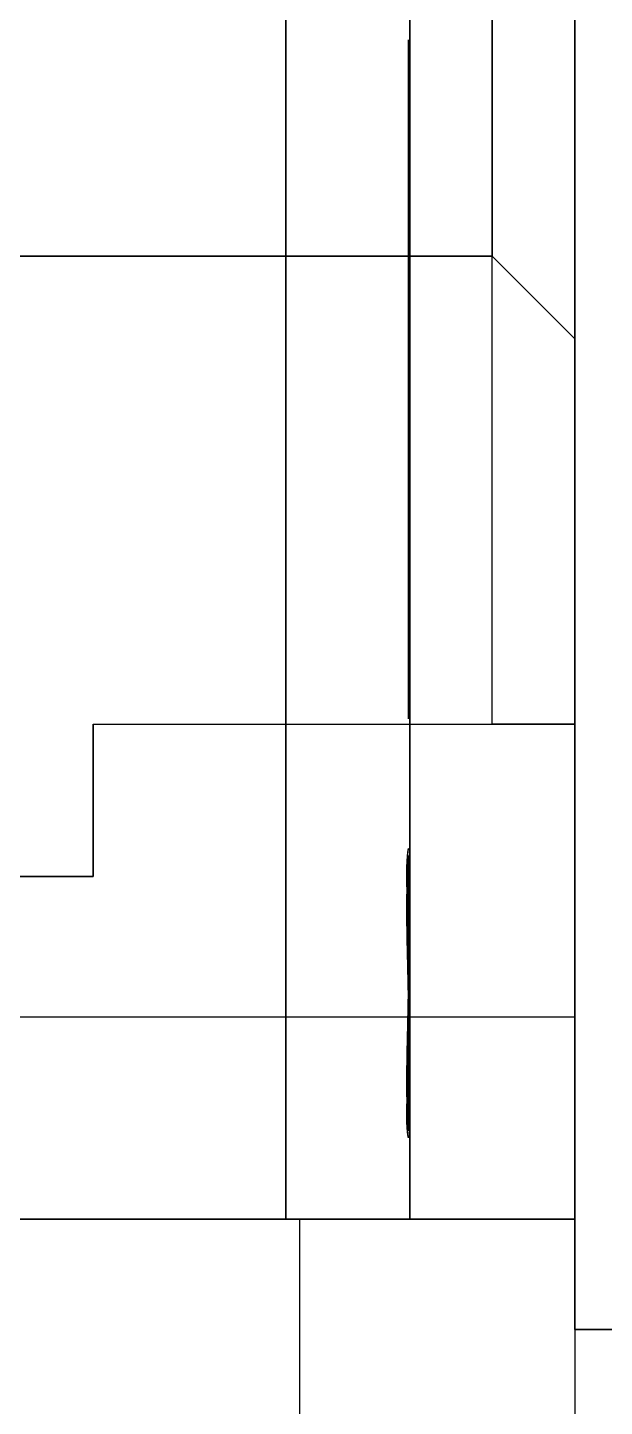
# Model space of a CAD drawing. Header units: millimetres. Extents: x -58 to 58, y -6 to 23.
# Drawn here: x 46.51 to 48.61, y 6.02 to 11.03 of the extents above; entities that cross this region are included whole.
import ezdxf

# ---------------------------------------------------------------- set-up
doc = ezdxf.new("R2010")
doc.units = ezdxf.units.MM
doc.header["$MEASUREMENT"] = 0
doc.layers.add('CL57_ASM', color=7, linetype='CONTINUOUS')

msp = doc.modelspace()

# ---------------------------------------------------------------- linework, layer by layer
at = {"layer": 'CL57_ASM'}
for p, q in [((48.5, 22, -65.7), (48.5, 2, -65.7)), ((48.5, 22, -1), (48.5, 0, -1)), ((48.5, 22, -1), (48.5, 0, -1)), ((48.5, 22, -65.7), (48.5, 2, -65.7)), ((48.5, 22, -65.7), (48.5, 2, -65.7)), ((48.5, 22, -1), (48.5, 0, -1)), ((48.5, 22, -1), (48.5, 0, -1)), ((48.5, 22, -65.7), (48.5, 2, -65.7)), ((48.5, 22, -65.7), (48.5, 2, -65.7)), ((48.5, 22, -1), (48.5, 0, -1)), ((48.5, 22, -1), (48.5, 0, -1)), ((48.5, 22, -65.7), (48.5, 2, -65.7)), ((48.5, 6.7, -44.9), (48.5, 18, -44.9)), ((48.5, 6.3, -58.4), (48.5, 18, -58.4)), ((48.5, 18, -37.7), (48.5, 6.3, -37.7)), ((48.5, 6.7, -57.9), (48.5, 18, -57.9)), ((48.5, 6.7, -44.9), (48.5, 18, -44.9)), ((48.5, 6.7, -57.9), (48.5, 18, -57.9)), ((48.5, 18, -37.7), (48.5, 6.3, -37.7)), ((48.5, 6.3, -58.4), (48.5, 18, -58.4)), ((48.5, 6.7, -44.9), (48.5, 18, -44.9)), ((48.5, 6.3, -58.4), (48.5, 18, -58.4)), ((48.5, 18, -37.7), (48.5, 6.3, -37.7)), ((48.5, 6.7, -57.9), (48.5, 18, -57.9)), ((48.5, 6.7, -44.9), (48.5, 18, -44.9)), ((48.5, 6.7, -57.9), (48.5, 18, -57.9)), ((48.5, 18, -37.7), (48.5, 6.3, -37.7)), ((48.5, 6.3, -58.4), (48.5, 18, -58.4)), ((48.5, 6.7, -44.9), (48.5, 18, -44.9)), ((48.5, 6.3, -58.4), (48.5, 18, -58.4)), ((48.5, 18, -37.7), (48.5, 6.3, -37.7)), ((48.5, 6.7, -57.9), (48.5, 18, -57.9)), ((48.5, 6.7, -44.9), (48.5, 18, -44.9)), ((48.5, 6.7, -57.9), (48.5, 18, -57.9)), ((48.5, 18, -37.7), (48.5, 6.3, -37.7)), ((48.5, 6.3, -58.4), (48.5, 18, -58.4)), ((48.5, 9.9, -46.225), (48.5, 17.5, -46.225)), ((48.5, 9.9, -46.225), (48.5, 17.5, -46.225)), ((48.5, 17.5, -56.575), (48.5, 9.9, -56.575)), ((48.5, 17.5, -56.575), (48.5, 9.9, -56.575)), ((48.5, 9.9, -46.225), (48.5, 17.5, -46.225)), ((48.5, 9.9, -46.225), (48.5, 17.5, -46.225)), ((48.5, 17.5, -56.575), (48.5, 9.9, -56.575)), ((48.5, 17.5, -56.575), (48.5, 9.9, -56.575)), ((48.5, 9.9, -46.225), (48.5, 17.5, -46.225)), ((48.5, 9.9, -46.225), (48.5, 17.5, -46.225)), ((48.5, 17.5, -56.575), (48.5, 9.9, -56.575)), ((48.5, 17.5, -56.575), (48.5, 9.9, -56.575)), ((48.2, 10.2, -46.525), (48.2, 17.2, -46.525)), ((48.2, 10.2, -46.525), (48.2, 17.2, -46.525)), ((48.2, 17.2, -56.275), (48.2, 10.2, -56.275)), ((48.2, 17.2, -56.275), (48.2, 10.2, -56.275)), ((48.2, 10.2, -46.525), (48.2, 17.2, -46.525)), ((48.2, 10.2, -46.525), (48.2, 17.2, -46.525)), ((48.2, 17.2, -56.275), (48.2, 10.2, -56.275)), ((48.2, 17.2, -56.275), (48.2, 10.2, -56.275)), ((48.2, 10.2, -46.525), (48.2, 17.2, -46.525)), ((48.2, 10.2, -46.525), (48.2, 17.2, -46.525)), ((48.2, 17.2, -56.275), (48.2, 10.2, -56.275)), ((48.2, 17.2, -56.275), (48.2, 10.2, -56.275)), ((47.45, 6.7, -2), (47.45, 16.9, -2)), ((47.45, 16.9, -11), (47.45, 6.7, -11)), ((47.45, 6.7, -2), (47.45, 16.9, -2)), ((47.45, 16.9, -11), (47.45, 6.7, -11)), ((47.45, 6.7, -2), (47.45, 16.9, -2)), ((47.45, 16.9, -11), (47.45, 6.7, -11)), ((47.45, 6.7, -2), (47.45, 16.9, -2)), ((47.45, 16.9, -11), (47.45, 6.7, -11)), ((47.45, 6.7, -2), (47.45, 16.9, -2)), ((47.45, 16.9, -11), (47.45, 6.7, -11)), ((47.45, 6.7, -2), (47.45, 16.9, -2)), ((47.45, 16.9, -11), (47.45, 6.7, -11)), ((47.9, 13.9, -44.4), (47.9, 6.7, -44.4)), ((47.9, 6.7, -37.7), (47.9, 13.9, -37.7)), ((47.9, 6.7, -37.7), (47.9, 13.9, -37.7)), ((47.9, 13.9, -44.4), (47.9, 6.7, -44.4)), ((47.9, 13.9, -44.4), (47.9, 6.7, -44.4)), ((47.9, 6.7, -37.7), (47.9, 13.9, -37.7)), ((47.9, 6.7, -37.7), (47.9, 13.9, -37.7)), ((47.9, 13.9, -44.4), (47.9, 6.7, -44.4)), ((47.9, 13.9, -44.4), (47.9, 6.7, -44.4)), ((47.9, 6.7, -37.7), (47.9, 13.9, -37.7)), ((47.9, 6.7, -37.7), (47.9, 13.9, -37.7)), ((47.9, 13.9, -44.4), (47.9, 6.7, -44.4)), ((47.895, 8.95907, -38.9994), (47.895, 10.9868, -38.9994)), ((47.895, 10.9868, -38.9994), (47.895, 10.9868, -39.2081)), ((47.895, 10.9868, -39.2081), (47.895, 8.95907, -39.2081)), ((47.895, 10.9868, -39.2081), (47.895, 8.95907, -39.2081)), ((47.895, 10.9868, -38.9994), (47.895, 10.9868, -39.2081)), ((47.895, 8.95907, -38.9994), (47.895, 10.9868, -38.9994)), ((47.895, 8.95907, -38.9994), (47.895, 10.9868, -38.9994)), ((47.895, 10.9868, -38.9994), (47.895, 10.9868, -39.2081)), ((47.895, 10.9868, -39.2081), (47.895, 8.95907, -39.2081)), ((47.895, 10.9868, -39.2081), (47.895, 8.95907, -39.2081)), ((47.895, 10.9868, -38.9994), (47.895, 10.9868, -39.2081)), ((47.895, 8.95907, -38.9994), (47.895, 10.9868, -38.9994)), ((47.895, 8.95907, -38.9994), (47.895, 10.9868, -38.9994)), ((47.895, 10.9868, -38.9994), (47.895, 10.9868, -39.2081)), ((47.895, 10.9868, -39.2081), (47.895, 8.95907, -39.2081)), ((47.895, 10.9868, -39.2081), (47.895, 8.95907, -39.2081)), ((47.895, 10.9868, -38.9994), (47.895, 10.9868, -39.2081)), ((47.895, 8.95907, -38.9994), (47.895, 10.9868, -38.9994)), ((40.3, 10.2, -54.8), (48.2, 10.2, -54.8)), ((48.2, 10.2, -56.275), (40.3, 10.2, -56.275)), ((40.3, 10.2, -54.8), (48.2, 10.2, -54.8)), ((48.2, 10.2, -46.525), (40.3, 10.2, -46.525)), ((48.2, 10.2, -56.275), (40.3, 10.2, -56.275)), ((40.3, 10.2, -48), (48.2, 10.2, -48)), ((48.2, 10.2, -46.525), (40.3, 10.2, -46.525)), ((40.3, 10.2, -48), (48.2, 10.2, -48)), ((40.3, 10.2, -54.8), (48.2, 10.2, -54.8)), ((48.2, 10.2, -56.275), (40.3, 10.2, -56.275)), ((40.3, 10.2, -54.8), (48.2, 10.2, -54.8)), ((48.2, 10.2, -46.525), (40.3, 10.2, -46.525)), ((48.2, 10.2, -56.275), (40.3, 10.2, -56.275)), ((40.3, 10.2, -48), (48.2, 10.2, -48)), ((48.2, 10.2, -46.525), (40.3, 10.2, -46.525)), ((40.3, 10.2, -48), (48.2, 10.2, -48)), ((40.3, 10.2, -54.8), (48.2, 10.2, -54.8)), ((48.2, 10.2, -56.275), (40.3, 10.2, -56.275)), ((40.3, 10.2, -54.8), (48.2, 10.2, -54.8)), ((48.2, 10.2, -46.525), (40.3, 10.2, -46.525)), ((48.2, 10.2, -56.275), (40.3, 10.2, -56.275)), ((40.3, 10.2, -48), (48.2, 10.2, -48)), ((48.2, 10.2, -46.525), (40.3, 10.2, -46.525)), ((40.3, 10.2, -48), (48.2, 10.2, -48)), ((48.2, 8.5, -54.8), (48.2, 10.2, -54.8)), ((48.2, 10.2, -54.8), (48.5, 9.9, -55.1)), ((48.2, 8.5, -54.8), (48.2, 10.2, -54.8)), ((48.2, 10.2, -54.8), (48.5, 9.9, -55.1)), ((48.2, 10.2, -56.275), (48.5, 9.9, -56.575)), ((48.2, 10.2, -56.275), (48.2, 10.2, -54.8)), ((48.2, 10.2, -56.275), (48.2, 10.2, -54.8)), ((48.2, 10.2, -46.525), (48.5, 9.9, -46.225)), ((48.2, 10.2, -56.275), (48.5, 9.9, -56.575)), ((48.2, 10.2, -48), (48.5, 9.9, -47.7)), ((48.2, 10.2, -48), (48.2, 10.2, -46.525)), ((48.2, 10.2, -46.525), (48.5, 9.9, -46.225)), ((48.2, 10.2, -48), (48.2, 10.2, -46.525)), ((48.2, 8.5, -48), (48.2, 10.2, -48)), ((48.2, 8.5, -48), (48.2, 10.2, -48)), ((48.2, 10.2, -48), (48.5, 9.9, -47.7)), ((48.2, 8.5, -54.8), (48.2, 10.2, -54.8)), ((48.2, 10.2, -54.8), (48.5, 9.9, -55.1)), ((48.2, 8.5, -54.8), (48.2, 10.2, -54.8)), ((48.2, 10.2, -54.8), (48.5, 9.9, -55.1)), ((48.2, 10.2, -56.275), (48.5, 9.9, -56.575)), ((48.2, 10.2, -56.275), (48.2, 10.2, -54.8)), ((48.2, 10.2, -56.275), (48.2, 10.2, -54.8)), ((48.2, 10.2, -46.525), (48.5, 9.9, -46.225)), ((48.2, 10.2, -56.275), (48.5, 9.9, -56.575)), ((48.2, 10.2, -48), (48.5, 9.9, -47.7)), ((48.2, 10.2, -48), (48.2, 10.2, -46.525)), ((48.2, 10.2, -46.525), (48.5, 9.9, -46.225)), ((48.2, 10.2, -48), (48.2, 10.2, -46.525)), ((48.2, 8.5, -48), (48.2, 10.2, -48)), ((48.2, 8.5, -48), (48.2, 10.2, -48)), ((48.2, 10.2, -48), (48.5, 9.9, -47.7)), ((48.2, 8.5, -54.8), (48.2, 10.2, -54.8)), ((48.2, 10.2, -54.8), (48.5, 9.9, -55.1)), ((48.2, 8.5, -54.8), (48.2, 10.2, -54.8)), ((48.2, 10.2, -54.8), (48.5, 9.9, -55.1)), ((48.2, 10.2, -56.275), (48.5, 9.9, -56.575)), ((48.2, 10.2, -56.275), (48.2, 10.2, -54.8)), ((48.2, 10.2, -56.275), (48.2, 10.2, -54.8)), ((48.2, 10.2, -46.525), (48.5, 9.9, -46.225)), ((48.2, 10.2, -56.275), (48.5, 9.9, -56.575)), ((48.2, 10.2, -48), (48.5, 9.9, -47.7)), ((48.2, 10.2, -48), (48.2, 10.2, -46.525)), ((48.2, 10.2, -46.525), (48.5, 9.9, -46.225)), ((48.2, 10.2, -48), (48.2, 10.2, -46.525)), ((48.2, 8.5, -48), (48.2, 10.2, -48)), ((48.2, 8.5, -48), (48.2, 10.2, -48)), ((48.2, 10.2, -48), (48.5, 9.9, -47.7)), ((48.5, 9.9, -55.1), (48.5, 8.5, -55.1)), ((48.5, 9.9, -56.575), (48.5, 9.9, -55.1)), ((48.5, 9.9, -56.575), (48.5, 9.9, -55.1)), ((48.5, 9.9, -55.1), (48.5, 8.5, -55.1)), ((48.5, 8.5, -47.7), (48.5, 9.9, -47.7)), ((48.5, 9.9, -47.7), (48.5, 9.9, -46.225)), ((48.5, 9.9, -47.7), (48.5, 9.9, -46.225)), ((48.5, 8.5, -47.7), (48.5, 9.9, -47.7)), ((48.5, 9.9, -55.1), (48.5, 8.5, -55.1)), ((48.5, 9.9, -56.575), (48.5, 9.9, -55.1)), ((48.5, 9.9, -56.575), (48.5, 9.9, -55.1)), ((48.5, 9.9, -55.1), (48.5, 8.5, -55.1)), ((48.5, 8.5, -47.7), (48.5, 9.9, -47.7)), ((48.5, 9.9, -47.7), (48.5, 9.9, -46.225)), ((48.5, 9.9, -47.7), (48.5, 9.9, -46.225)), ((48.5, 8.5, -47.7), (48.5, 9.9, -47.7)), ((48.5, 9.9, -55.1), (48.5, 8.5, -55.1)), ((48.5, 9.9, -56.575), (48.5, 9.9, -55.1)), ((48.5, 9.9, -56.575), (48.5, 9.9, -55.1)), ((48.5, 9.9, -55.1), (48.5, 8.5, -55.1)), ((48.5, 8.5, -47.7), (48.5, 9.9, -47.7)), ((48.5, 9.9, -47.7), (48.5, 9.9, -46.225)), ((48.5, 9.9, -47.7), (48.5, 9.9, -46.225)), ((48.5, 8.5, -47.7), (48.5, 9.9, -47.7)), ((47.895, 8.95907, -38.6635), (47.895, 8.95907, -38.9994)), ((47.895, 8.95907, -39.2081), (47.895, 8.95907, -39.544)), ((47.895, 8.95907, -39.544), (47.895, 8.51886, -39.1038)), ((47.895, 8.51886, -39.1038), (47.895, 8.95907, -38.6635)), ((47.895, 8.51886, -39.1038), (47.895, 8.95907, -38.6635)), ((47.895, 8.95907, -39.544), (47.895, 8.51886, -39.1038)), ((47.895, 8.95907, -39.2081), (47.895, 8.95907, -39.544)), ((47.895, 8.95907, -38.6635), (47.895, 8.95907, -38.9994)), ((47.895, 8.95907, -38.6635), (47.895, 8.95907, -38.9994)), ((47.895, 8.95907, -39.2081), (47.895, 8.95907, -39.544)), ((47.895, 8.95907, -39.544), (47.895, 8.51886, -39.1038)), ((47.895, 8.51886, -39.1038), (47.895, 8.95907, -38.6635)), ((47.895, 8.51886, -39.1038), (47.895, 8.95907, -38.6635)), ((47.895, 8.95907, -39.544), (47.895, 8.51886, -39.1038)), ((47.895, 8.95907, -39.2081), (47.895, 8.95907, -39.544)), ((47.895, 8.95907, -38.6635), (47.895, 8.95907, -38.9994)), ((47.895, 8.95907, -38.6635), (47.895, 8.95907, -38.9994)), ((47.895, 8.95907, -39.2081), (47.895, 8.95907, -39.544)), ((47.895, 8.95907, -39.544), (47.895, 8.51886, -39.1038)), ((47.895, 8.51886, -39.1038), (47.895, 8.95907, -38.6635)), ((47.895, 8.51886, -39.1038), (47.895, 8.95907, -38.6635)), ((47.895, 8.95907, -39.544), (47.895, 8.51886, -39.1038)), ((47.895, 8.95907, -39.2081), (47.895, 8.95907, -39.544)), ((47.895, 8.95907, -38.6635), (47.895, 8.95907, -38.9994)), ((46.75, 7.9462, -54.8), (46.75, 8.5, -54.8)), ((46.75, 8.5, -54.8), (48.2, 8.5, -54.8)), ((46.75, 8.5, -54.8), (46.75, 8.5, -53.4)), ((46.75, 8.5, -53.4), (48.5, 8.5, -53.4)), ((46.75, 8.5, -54.8), (48.2, 8.5, -54.8)), ((46.75, 8.5, -48), (46.75, 7.9462, -48)), ((46.75, 8.5, -48), (48.2, 8.5, -48)), ((46.75, 7.9462, -54.8), (46.75, 8.5, -54.8)), ((46.75, 8.5, -54.8), (46.75, 8.5, -53.4)), ((46.75, 8.5, -53.4), (46.75, 7.9462, -53.4)), ((46.75, 8.5, -53.4), (48.5, 8.5, -53.4)), ((46.75, 8.5, -53.4), (46.75, 7.9462, -53.4)), ((46.75, 8.5, -49.4), (48.5, 8.5, -49.4)), ((46.75, 7.9462, -49.4), (46.75, 8.5, -49.4)), ((46.75, 8.5, -49.4), (46.75, 8.5, -48)), ((46.75, 8.5, -48), (48.2, 8.5, -48)), ((46.75, 8.5, -49.4), (48.5, 8.5, -49.4)), ((46.75, 7.9462, -49.4), (46.75, 8.5, -49.4)), ((46.75, 8.5, -49.4), (46.75, 8.5, -48)), ((46.75, 8.5, -48), (46.75, 7.9462, -48)), ((46.75, 7.9462, -54.8), (46.75, 8.5, -54.8)), ((46.75, 8.5, -54.8), (48.2, 8.5, -54.8)), ((46.75, 8.5, -54.8), (46.75, 8.5, -53.4)), ((46.75, 8.5, -53.4), (48.5, 8.5, -53.4)), ((46.75, 8.5, -54.8), (48.2, 8.5, -54.8)), ((46.75, 8.5, -48), (46.75, 7.9462, -48)), ((46.75, 8.5, -48), (48.2, 8.5, -48)), ((46.75, 7.9462, -54.8), (46.75, 8.5, -54.8)), ((46.75, 8.5, -54.8), (46.75, 8.5, -53.4)), ((46.75, 8.5, -53.4), (46.75, 7.9462, -53.4)), ((46.75, 8.5, -53.4), (48.5, 8.5, -53.4)), ((46.75, 8.5, -53.4), (46.75, 7.9462, -53.4)), ((46.75, 8.5, -49.4), (48.5, 8.5, -49.4)), ((46.75, 7.9462, -49.4), (46.75, 8.5, -49.4)), ((46.75, 8.5, -49.4), (46.75, 8.5, -48)), ((46.75, 8.5, -48), (48.2, 8.5, -48)), ((46.75, 8.5, -49.4), (48.5, 8.5, -49.4)), ((46.75, 7.9462, -49.4), (46.75, 8.5, -49.4)), ((46.75, 8.5, -49.4), (46.75, 8.5, -48)), ((46.75, 8.5, -48), (46.75, 7.9462, -48)), ((46.75, 7.9462, -54.8), (46.75, 8.5, -54.8)), ((46.75, 8.5, -54.8), (48.2, 8.5, -54.8)), ((46.75, 8.5, -54.8), (46.75, 8.5, -53.4)), ((46.75, 8.5, -53.4), (48.5, 8.5, -53.4)), ((46.75, 8.5, -54.8), (48.2, 8.5, -54.8)), ((46.75, 8.5, -48), (46.75, 7.9462, -48)), ((46.75, 8.5, -48), (48.2, 8.5, -48)), ((46.75, 7.9462, -54.8), (46.75, 8.5, -54.8)), ((46.75, 8.5, -54.8), (46.75, 8.5, -53.4)), ((46.75, 8.5, -53.4), (46.75, 7.9462, -53.4)), ((46.75, 8.5, -53.4), (48.5, 8.5, -53.4)), ((46.75, 8.5, -53.4), (46.75, 7.9462, -53.4)), ((46.75, 8.5, -49.4), (48.5, 8.5, -49.4)), ((46.75, 7.9462, -49.4), (46.75, 8.5, -49.4)), ((46.75, 8.5, -49.4), (46.75, 8.5, -48)), ((46.75, 8.5, -48), (48.2, 8.5, -48)), ((46.75, 8.5, -49.4), (48.5, 8.5, -49.4)), ((46.75, 7.9462, -49.4), (46.75, 8.5, -49.4)), ((46.75, 8.5, -49.4), (46.75, 8.5, -48)), ((46.75, 8.5, -48), (46.75, 7.9462, -48)), ((48.2, 8.5, -54.8), (48.5, 8.5, -55.1)), ((48.2, 8.5, -54.8), (48.5, 8.5, -55.1)), ((48.5, 8.5, -47.7), (48.2, 8.5, -48)), ((48.5, 8.5, -47.7), (48.2, 8.5, -48)), ((48.2, 8.5, -54.8), (48.5, 8.5, -55.1)), ((48.2, 8.5, -54.8), (48.5, 8.5, -55.1)), ((48.5, 8.5, -47.7), (48.2, 8.5, -48)), ((48.5, 8.5, -47.7), (48.2, 8.5, -48)), ((48.2, 8.5, -54.8), (48.5, 8.5, -55.1)), ((48.2, 8.5, -54.8), (48.5, 8.5, -55.1)), ((48.5, 8.5, -47.7), (48.2, 8.5, -48)), ((48.5, 8.5, -47.7), (48.2, 8.5, -48)), ((48.5, 8.5, -55.1), (48.5, 8.5, -53.4)), ((48.5, 8.5, -55.1), (48.5, 8.5, -53.4)), ((48.5, 8.5, -53.4), (48.5, 7.4356, -53.4)), ((48.5, 7.4356, -49.4), (48.5, 8.5, -49.4)), ((48.5, 8.5, -49.4), (48.5, 8.5, -47.7)), ((48.5, 8.5, -53.4), (48.5, 7.4356, -53.4)), ((48.5, 7.4356, -49.4), (48.5, 8.5, -49.4)), ((48.5, 8.5, -49.4), (48.5, 8.5, -47.7)), ((48.5, 8.5, -55.1), (48.5, 8.5, -53.4)), ((48.5, 8.5, -55.1), (48.5, 8.5, -53.4)), ((48.5, 8.5, -53.4), (48.5, 7.4356, -53.4)), ((48.5, 7.4356, -49.4), (48.5, 8.5, -49.4)), ((48.5, 8.5, -49.4), (48.5, 8.5, -47.7)), ((48.5, 8.5, -53.4), (48.5, 7.4356, -53.4)), ((48.5, 7.4356, -49.4), (48.5, 8.5, -49.4)), ((48.5, 8.5, -49.4), (48.5, 8.5, -47.7)), ((48.5, 8.5, -55.1), (48.5, 8.5, -53.4)), ((48.5, 8.5, -55.1), (48.5, 8.5, -53.4)), ((48.5, 8.5, -53.4), (48.5, 7.4356, -53.4)), ((48.5, 7.4356, -49.4), (48.5, 8.5, -49.4)), ((48.5, 8.5, -49.4), (48.5, 8.5, -47.7)), ((48.5, 8.5, -53.4), (48.5, 7.4356, -53.4)), ((48.5, 7.4356, -49.4), (48.5, 8.5, -49.4)), ((48.5, 8.5, -49.4), (48.5, 8.5, -47.7)), ((47.895, 7.02182, -39.4124), (47.895, 8.02182, -39.4124)), ((47.895, 8.02182, -39.4124), (47.895, 8.02182, -39.4312)), ((47.895, 8.02182, -39.4312), (47.895, 7.23476, -40.0919)), ((47.895, 7.23476, -40.0919), (47.895, 8.02182, -40.0919)), ((47.895, 8.02182, -40.0919), (47.895, 8.02182, -40.1816)), ((47.895, 8.02182, -40.1816), (47.895, 7.02182, -40.1816)), ((47.895, 8.02182, -40.1816), (47.895, 7.02182, -40.1816)), ((47.895, 8.02182, -40.0919), (47.895, 8.02182, -40.1816)), ((47.895, 7.23476, -40.0919), (47.895, 8.02182, -40.0919)), ((47.895, 8.02182, -39.4312), (47.895, 7.23476, -40.0919)), ((47.895, 8.02182, -39.4124), (47.895, 8.02182, -39.4312)), ((47.895, 7.02182, -39.4124), (47.895, 8.02182, -39.4124)), ((47.895, 7.02182, -39.4124), (47.895, 8.02182, -39.4124)), ((47.895, 8.02182, -39.4124), (47.895, 8.02182, -39.4312)), ((47.895, 8.02182, -39.4312), (47.895, 7.23476, -40.0919)), ((47.895, 7.23476, -40.0919), (47.895, 8.02182, -40.0919)), ((47.895, 8.02182, -40.0919), (47.895, 8.02182, -40.1816)), ((47.895, 8.02182, -40.1816), (47.895, 7.02182, -40.1816)), ((47.895, 8.02182, -40.1816), (47.895, 7.02182, -40.1816)), ((47.895, 8.02182, -40.0919), (47.895, 8.02182, -40.1816)), ((47.895, 7.23476, -40.0919), (47.895, 8.02182, -40.0919)), ((47.895, 8.02182, -39.4312), (47.895, 7.23476, -40.0919)), ((47.895, 8.02182, -39.4124), (47.895, 8.02182, -39.4312)), ((47.895, 7.02182, -39.4124), (47.895, 8.02182, -39.4124)), ((47.895, 7.02182, -39.4124), (47.895, 8.02182, -39.4124)), ((47.895, 8.02182, -39.4124), (47.895, 8.02182, -39.4312)), ((47.895, 8.02182, -39.4312), (47.895, 7.23476, -40.0919)), ((47.895, 7.23476, -40.0919), (47.895, 8.02182, -40.0919)), ((47.895, 8.02182, -40.0919), (47.895, 8.02182, -40.1816)), ((47.895, 8.02182, -40.1816), (47.895, 7.02182, -40.1816)), ((47.895, 8.02182, -40.1816), (47.895, 7.02182, -40.1816)), ((47.895, 8.02182, -40.0919), (47.895, 8.02182, -40.1816)), ((47.895, 7.23476, -40.0919), (47.895, 8.02182, -40.0919)), ((47.895, 8.02182, -39.4312), (47.895, 7.23476, -40.0919)), ((47.895, 8.02182, -39.4124), (47.895, 8.02182, -39.4312)), ((47.895, 7.02182, -39.4124), (47.895, 8.02182, -39.4124)), ((37, 7.9462, -54.8), (46.75, 7.9462, -54.8)), ((37, 7.9462, -48), (46.75, 7.9462, -48)), ((37, 7.9462, -48), (46.75, 7.9462, -48)), ((37, 7.9462, -54.8), (46.75, 7.9462, -54.8)), ((37, 7.9462, -54.8), (46.75, 7.9462, -54.8)), ((37, 7.9462, -48), (46.75, 7.9462, -48)), ((37, 7.9462, -48), (46.75, 7.9462, -48)), ((37, 7.9462, -54.8), (46.75, 7.9462, -54.8)), ((37, 7.9462, -54.8), (46.75, 7.9462, -54.8)), ((37, 7.9462, -48), (46.75, 7.9462, -48)), ((37, 7.9462, -48), (46.75, 7.9462, -48)), ((37, 7.9462, -54.8), (46.75, 7.9462, -54.8)), ((46.75, 7.9462, -49.4), (44.8, 7.9462, -49.4)), ((46.75, 7.9462, -53.4), (44.8, 7.9462, -53.4)), ((46.75, 7.9462, -53.4), (44.8, 7.9462, -53.4)), ((46.75, 7.9462, -49.4), (44.8, 7.9462, -49.4)), ((46.75, 7.9462, -49.4), (44.8, 7.9462, -49.4)), ((46.75, 7.9462, -53.4), (44.8, 7.9462, -53.4)), ((46.75, 7.9462, -53.4), (44.8, 7.9462, -53.4)), ((46.75, 7.9462, -49.4), (44.8, 7.9462, -49.4)), ((46.75, 7.9462, -49.4), (44.8, 7.9462, -49.4)), ((46.75, 7.9462, -53.4), (44.8, 7.9462, -53.4)), ((46.75, 7.9462, -53.4), (44.8, 7.9462, -53.4)), ((46.75, 7.9462, -49.4), (44.8, 7.9462, -49.4)), ((46.75, 7.9462, -48), (46.75, 7.9462, -49.4)), ((46.75, 7.9462, -54.8), (46.75, 7.9462, -53.4)), ((46.75, 7.9462, -54.8), (46.75, 7.9462, -53.4)), ((46.75, 7.9462, -48), (46.75, 7.9462, -49.4)), ((46.75, 7.9462, -48), (46.75, 7.9462, -49.4)), ((46.75, 7.9462, -54.8), (46.75, 7.9462, -53.4)), ((46.75, 7.9462, -54.8), (46.75, 7.9462, -53.4)), ((46.75, 7.9462, -48), (46.75, 7.9462, -49.4)), ((46.75, 7.9462, -48), (46.75, 7.9462, -49.4)), ((46.75, 7.9462, -54.8), (46.75, 7.9462, -53.4)), ((46.75, 7.9462, -54.8), (46.75, 7.9462, -53.4)), ((46.75, 7.9462, -48), (46.75, 7.9462, -49.4)), ((47.895, 7.02182, -40.1612), (47.895, 7.80708, -39.5021)), ((47.895, 7.80708, -39.5021), (47.895, 7.02182, -39.5021)), ((47.895, 7.80708, -39.5021), (47.895, 7.02182, -39.5021)), ((47.895, 7.02182, -40.1612), (47.895, 7.80708, -39.5021)), ((47.895, 7.02182, -40.1612), (47.895, 7.80708, -39.5021)), ((47.895, 7.80708, -39.5021), (47.895, 7.02182, -39.5021)), ((47.895, 7.80708, -39.5021), (47.895, 7.02182, -39.5021)), ((47.895, 7.02182, -40.1612), (47.895, 7.80708, -39.5021)), ((47.895, 7.02182, -40.1612), (47.895, 7.80708, -39.5021)), ((47.895, 7.80708, -39.5021), (47.895, 7.02182, -39.5021)), ((47.895, 7.80708, -39.5021), (47.895, 7.02182, -39.5021)), ((47.895, 7.02182, -40.1612), (47.895, 7.80708, -39.5021)), ((44.8, 7.4356, -53.4), (48.5, 7.4356, -53.4)), ((44.8, 7.4356, -53.4), (48.5, 7.4356, -53.4)), ((44.8, 7.4356, -49.4), (48.5, 7.4356, -49.4)), ((44.8, 7.4356, -49.4), (48.5, 7.4356, -49.4)), ((44.8, 7.4356, -53.4), (48.5, 7.4356, -53.4)), ((44.8, 7.4356, -53.4), (48.5, 7.4356, -53.4)), ((44.8, 7.4356, -49.4), (48.5, 7.4356, -49.4)), ((44.8, 7.4356, -49.4), (48.5, 7.4356, -49.4)), ((44.8, 7.4356, -53.4), (48.5, 7.4356, -53.4)), ((44.8, 7.4356, -53.4), (48.5, 7.4356, -53.4)), ((44.8, 7.4356, -49.4), (48.5, 7.4356, -49.4)), ((44.8, 7.4356, -49.4), (48.5, 7.4356, -49.4)), ((48.5, 7.4356, -53.4), (48.5, 7.4356, -49.4)), ((48.5, 7.4356, -53.4), (48.5, 7.4356, -49.4)), ((48.5, 7.4356, -53.4), (48.5, 7.4356, -49.4)), ((48.5, 7.4356, -53.4), (48.5, 7.4356, -49.4)), ((48.5, 7.4356, -53.4), (48.5, 7.4356, -49.4)), ((48.5, 7.4356, -53.4), (48.5, 7.4356, -49.4)), ((47.895, 7.02182, -40.1816), (47.895, 7.02182, -40.1612)), ((47.895, 7.02182, -39.5021), (47.895, 7.02182, -39.4124)), ((47.895, 7.02182, -40.1816), (47.895, 7.02182, -40.1612)), ((47.895, 7.02182, -39.5021), (47.895, 7.02182, -39.4124)), ((47.895, 7.02182, -40.1816), (47.895, 7.02182, -40.1612)), ((47.895, 7.02182, -39.5021), (47.895, 7.02182, -39.4124)), ((47.895, 7.02182, -40.1816), (47.895, 7.02182, -40.1612)), ((47.895, 7.02182, -39.5021), (47.895, 7.02182, -39.4124)), ((47.895, 7.02182, -40.1816), (47.895, 7.02182, -40.1612)), ((47.895, 7.02182, -39.5021), (47.895, 7.02182, -39.4124)), ((47.895, 7.02182, -40.1816), (47.895, 7.02182, -40.1612)), ((47.895, 7.02182, -39.5021), (47.895, 7.02182, -39.4124)), ((47.5, 6.7, -64.7), (-47.5, 6.7, -64.7)), ((47.5, 6.7, -64.7), (-47.5, 6.7, -64.7)), ((47.5, 6.7, -64.7), (-47.5, 6.7, -64.7)), ((47.5, 6.7, -64.7), (-47.5, 6.7, -64.7)), ((47.5, 6.7, -64.7), (-47.5, 6.7, -64.7)), ((47.5, 6.7, -64.7), (-47.5, 6.7, -64.7)), ((47.5, 6.7, -44.9), (37, 6.7, -44.9)), ((47.5, 6.7, -44.9), (37, 6.7, -44.9)), ((37, 6.7, -57.9), (47.5, 6.7, -57.9)), ((37, 6.7, -57.9), (47.5, 6.7, -57.9)), ((47.5, 6.7, -44.9), (37, 6.7, -44.9)), ((47.5, 6.7, -44.9), (37, 6.7, -44.9)), ((37, 6.7, -57.9), (47.5, 6.7, -57.9)), ((37, 6.7, -57.9), (47.5, 6.7, -57.9)), ((47.5, 6.7, -44.9), (37, 6.7, -44.9)), ((47.5, 6.7, -44.9), (37, 6.7, -44.9)), ((37, 6.7, -57.9), (47.5, 6.7, -57.9)), ((37, 6.7, -57.9), (47.5, 6.7, -57.9)), ((47.5, 6.7, -37.7), (38.2, 6.7, -37.7)), ((38.2, 6.7, -44.4), (47.5, 6.7, -44.4)), ((38.2, 6.7, -44.4), (47.5, 6.7, -44.4)), ((47.5, 6.7, -37.7), (38.2, 6.7, -37.7)), ((47.5, 6.7, -37.7), (38.2, 6.7, -37.7)), ((38.2, 6.7, -44.4), (47.5, 6.7, -44.4)), ((38.2, 6.7, -44.4), (47.5, 6.7, -44.4)), ((47.5, 6.7, -37.7), (38.2, 6.7, -37.7)), ((47.5, 6.7, -37.7), (38.2, 6.7, -37.7)), ((38.2, 6.7, -44.4), (47.5, 6.7, -44.4)), ((38.2, 6.7, -44.4), (47.5, 6.7, -44.4)), ((47.5, 6.7, -37.7), (38.2, 6.7, -37.7)), ((42.95, 6.7, -11), (47.45, 6.7, -11)), ((42.95, 6.7, -11), (47.45, 6.7, -11)), ((42.95, 6.7, -11), (47.45, 6.7, -11)), ((42.95, 6.7, -11), (47.45, 6.7, -11)), ((42.95, 6.7, -11), (47.45, 6.7, -11)), ((42.95, 6.7, -11), (47.45, 6.7, -11)), ((47.45, 6.7, -2), (47.5, 6.7, -2)), ((47.45, 6.7, -11), (47.45, 6.7, -2)), ((47.45, 6.7, -2), (47.5, 6.7, -2)), ((47.45, 6.7, -11), (47.45, 6.7, -2)), ((47.45, 6.7, -2), (47.5, 6.7, -2)), ((47.45, 6.7, -11), (47.45, 6.7, -2)), ((47.45, 6.7, -2), (47.5, 6.7, -2)), ((47.45, 6.7, -11), (47.45, 6.7, -2)), ((47.45, 6.7, -2), (47.5, 6.7, -2)), ((47.45, 6.7, -11), (47.45, 6.7, -2)), ((47.45, 6.7, -2), (47.5, 6.7, -2)), ((47.45, 6.7, -11), (47.45, 6.7, -2)), ((47.5, 4.7, -64.7), (47.5, 6.7, -64.7)), ((47.5, 6.7, -44.4), (47.5, 6.7, -44.9)), ((47.5, 6.7, -44.4), (47.5, 6.7, -37.7)), ((47.5, 6.7, -2), (47.5, 6.7, -37.7)), ((47.5, 4.7, -2), (47.5, 6.7, -2)), ((47.5, 4.7, -64.7), (47.5, 6.7, -64.7)), ((47.5, 6.7, -57.9), (47.5, 6.7, -64.7)), ((47.5, 6.7, -57.9), (47.5, 6.7, -44.9)), ((47.5, 6.7, -57.9), (47.5, 6.7, -44.9)), ((48.5, 6.7, -44.9), (47.5, 6.7, -44.9)), ((47.5, 6.7, -57.9), (48.5, 6.7, -57.9)), ((48.5, 6.7, -44.9), (47.5, 6.7, -44.9)), ((47.5, 4.7, -2), (47.5, 6.7, -2)), ((47.5, 6.7, -2), (47.5, 6.7, -37.7)), ((47.5, 6.7, -44.4), (47.5, 6.7, -44.9)), ((47.5, 6.7, -57.9), (47.5, 6.7, -64.7)), ((47.5, 6.7, -57.9), (48.5, 6.7, -57.9)), ((47.5, 6.7, -44.4), (47.9, 6.7, -44.4)), ((47.5, 6.7, -44.4), (47.5, 6.7, -37.7)), ((47.9, 6.7, -37.7), (47.5, 6.7, -37.7)), ((47.5, 6.7, -44.4), (47.9, 6.7, -44.4)), ((47.9, 6.7, -37.7), (47.5, 6.7, -37.7)), ((47.5, 4.7, -64.7), (47.5, 6.7, -64.7)), ((47.5, 6.7, -44.4), (47.5, 6.7, -44.9)), ((47.5, 6.7, -44.4), (47.5, 6.7, -37.7)), ((47.5, 6.7, -2), (47.5, 6.7, -37.7)), ((47.5, 4.7, -2), (47.5, 6.7, -2)), ((47.5, 4.7, -64.7), (47.5, 6.7, -64.7)), ((47.5, 6.7, -57.9), (47.5, 6.7, -64.7)), ((47.5, 6.7, -57.9), (47.5, 6.7, -44.9)), ((47.5, 6.7, -57.9), (47.5, 6.7, -44.9)), ((48.5, 6.7, -44.9), (47.5, 6.7, -44.9)), ((47.5, 6.7, -57.9), (48.5, 6.7, -57.9)), ((48.5, 6.7, -44.9), (47.5, 6.7, -44.9)), ((47.5, 4.7, -2), (47.5, 6.7, -2)), ((47.5, 6.7, -2), (47.5, 6.7, -37.7)), ((47.5, 6.7, -44.4), (47.5, 6.7, -44.9)), ((47.5, 6.7, -57.9), (47.5, 6.7, -64.7)), ((47.5, 6.7, -57.9), (48.5, 6.7, -57.9)), ((47.5, 6.7, -44.4), (47.9, 6.7, -44.4)), ((47.5, 6.7, -44.4), (47.5, 6.7, -37.7)), ((47.9, 6.7, -37.7), (47.5, 6.7, -37.7)), ((47.5, 6.7, -44.4), (47.9, 6.7, -44.4)), ((47.9, 6.7, -37.7), (47.5, 6.7, -37.7)), ((47.5, 4.7, -64.7), (47.5, 6.7, -64.7)), ((47.5, 6.7, -44.4), (47.5, 6.7, -44.9)), ((47.5, 6.7, -44.4), (47.5, 6.7, -37.7)), ((47.5, 6.7, -2), (47.5, 6.7, -37.7)), ((47.5, 4.7, -2), (47.5, 6.7, -2)), ((47.5, 4.7, -64.7), (47.5, 6.7, -64.7)), ((47.5, 6.7, -57.9), (47.5, 6.7, -64.7)), ((47.5, 6.7, -57.9), (47.5, 6.7, -44.9)), ((47.5, 6.7, -57.9), (47.5, 6.7, -44.9)), ((48.5, 6.7, -44.9), (47.5, 6.7, -44.9)), ((47.5, 6.7, -57.9), (48.5, 6.7, -57.9)), ((48.5, 6.7, -44.9), (47.5, 6.7, -44.9)), ((47.5, 4.7, -2), (47.5, 6.7, -2)), ((47.5, 6.7, -2), (47.5, 6.7, -37.7)), ((47.5, 6.7, -44.4), (47.5, 6.7, -44.9)), ((47.5, 6.7, -57.9), (47.5, 6.7, -64.7)), ((47.5, 6.7, -57.9), (48.5, 6.7, -57.9)), ((47.5, 6.7, -44.4), (47.9, 6.7, -44.4)), ((47.5, 6.7, -44.4), (47.5, 6.7, -37.7)), ((47.9, 6.7, -37.7), (47.5, 6.7, -37.7)), ((47.5, 6.7, -44.4), (47.9, 6.7, -44.4)), ((47.9, 6.7, -37.7), (47.5, 6.7, -37.7)), ((47.9, 6.7, -44.4), (47.9, 6.7, -37.7)), ((47.9, 6.7, -44.4), (47.9, 6.7, -37.7)), ((47.9, 6.7, -44.4), (47.9, 6.7, -37.7)), ((47.9, 6.7, -44.4), (47.9, 6.7, -37.7)), ((47.9, 6.7, -44.4), (47.9, 6.7, -37.7)), ((47.9, 6.7, -44.4), (47.9, 6.7, -37.7)), ((48.5, 6.7, -57.9), (48.5, 6.7, -44.9)), ((48.5, 6.7, -57.9), (48.5, 6.7, -44.9)), ((48.5, 6.7, -57.9), (48.5, 6.7, -44.9)), ((48.5, 6.7, -57.9), (48.5, 6.7, -44.9)), ((48.5, 6.7, -57.9), (48.5, 6.7, -44.9)), ((48.5, 6.7, -57.9), (48.5, 6.7, -44.9)), ((48.5, 6.3, -37.7), (48.5, 6.3, -58.4)), ((49.5, 6.3, -37.7), (48.5, 6.3, -37.7)), ((48.5, 6.3, -58.4), (49.5, 6.3, -58.4)), ((48.5, 6.3, -37.7), (48.5, 6.3, -58.4)), ((49.5, 6.3, -37.7), (48.5, 6.3, -37.7)), ((48.5, 6.3, -58.4), (49.5, 6.3, -58.4)), ((48.5, 6.3, -37.7), (48.5, 6.3, -58.4)), ((49.5, 6.3, -37.7), (48.5, 6.3, -37.7)), ((48.5, 6.3, -58.4), (49.5, 6.3, -58.4)), ((48.5, 6.3, -37.7), (48.5, 6.3, -58.4)), ((49.5, 6.3, -37.7), (48.5, 6.3, -37.7)), ((48.5, 6.3, -58.4), (49.5, 6.3, -58.4)), ((48.5, 6.3, -37.7), (48.5, 6.3, -58.4)), ((49.5, 6.3, -37.7), (48.5, 6.3, -37.7)), ((48.5, 6.3, -58.4), (49.5, 6.3, -58.4)), ((48.5, 6.3, -37.7), (48.5, 6.3, -58.4)), ((49.5, 6.3, -37.7), (48.5, 6.3, -37.7)), ((48.5, 6.3, -58.4), (49.5, 6.3, -58.4))]:
    msp.add_line(p, q, dxfattribs=at)
for centre in [(45, 4.7, -61), (45, 4.7, -61), (45, 4.7, -61), (45, 4.7, -61), (45, 4.7, -15.5), (45, 4.7, -15.5), (45, 4.7, -15.5), (45, 4.7, -15.5), (45, 4.7, -5.5), (45, 4.7, -5.5), (45, 4.7, -5.5), (45, 4.7, -5.5), (45, 4.7, -61), (45, 4.7, -61), (45, 4.7, -15.5), (45, 4.7, -15.5), (45, 4.7, -5.5), (45, 4.7, -5.5)]:
    msp.add_arc(centre, 1.6, 0, 180, dxfattribs=at)
for points in [[(47.895, 8.04746, -38.6752), (47.8923, 8.04526, -38.8311), (47.8873, 7.99504, -38.9515), (47.89, 7.90538, -39.0445), (47.8873, 7.81774, -39.1415), (47.8923, 7.69211, -39.2028), (47.895, 7.52222, -39.2073)], [(47.895, 7.51741, -38.156), (47.8923, 7.67679, -38.1616), (47.8873, 7.80013, -38.2144), (47.89, 7.89135, -38.3046), (47.8873, 7.98475, -38.3927), (47.8923, 8.04084, -38.5148), (47.895, 8.04746, -38.6752)], [(47.895, 8.04746, -38.6752), (47.8923, 8.04526, -38.8311), (47.8873, 7.99504, -38.9515), (47.89, 7.90538, -39.0445), (47.8873, 7.81774, -39.1415), (47.8923, 7.69211, -39.2028), (47.895, 7.52222, -39.2073)], [(47.895, 7.51741, -38.156), (47.8923, 7.67679, -38.1616), (47.8873, 7.80013, -38.2144), (47.89, 7.89135, -38.3046), (47.8873, 7.98475, -38.3927), (47.8923, 8.04084, -38.5148), (47.895, 8.04746, -38.6752)], [(47.895, 8.04746, -38.6752), (47.8923, 8.04526, -38.8311), (47.8873, 7.99504, -38.9515), (47.89, 7.90538, -39.0445), (47.8873, 7.81774, -39.1415), (47.8923, 7.69211, -39.2028), (47.895, 7.52222, -39.2073)], [(47.895, 7.51741, -38.156), (47.8923, 7.67679, -38.1616), (47.8873, 7.80013, -38.2144), (47.89, 7.89135, -38.3046), (47.8873, 7.98475, -38.3927), (47.8923, 8.04084, -38.5148), (47.895, 8.04746, -38.6752)], [(47.895, 8.04746, -38.6752), (47.8923, 8.04526, -38.8311), (47.8873, 7.99504, -38.9515), (47.89, 7.90538, -39.0445), (47.8873, 7.81774, -39.1415), (47.8923, 7.69211, -39.2028), (47.895, 7.52222, -39.2073)], [(47.895, 7.51741, -38.156), (47.8923, 7.67679, -38.1616), (47.8873, 7.80013, -38.2144), (47.89, 7.89135, -38.3046), (47.8873, 7.98475, -38.3927), (47.8923, 8.04084, -38.5148), (47.895, 8.04746, -38.6752)], [(47.895, 8.04746, -38.6752), (47.8923, 8.04526, -38.8311), (47.8873, 7.99504, -38.9515), (47.89, 7.90538, -39.0445), (47.8873, 7.81774, -39.1415), (47.8923, 7.69211, -39.2028), (47.895, 7.52222, -39.2073)], [(47.895, 7.51741, -38.156), (47.8923, 7.67679, -38.1616), (47.8873, 7.80013, -38.2144), (47.89, 7.89135, -38.3046), (47.8873, 7.98475, -38.3927), (47.8923, 8.04084, -38.5148), (47.895, 8.04746, -38.6752)], [(47.895, 8.04746, -38.6752), (47.8923, 8.04526, -38.8311), (47.8873, 7.99504, -38.9515), (47.89, 7.90538, -39.0445), (47.8873, 7.81774, -39.1415), (47.8923, 7.69211, -39.2028), (47.895, 7.52222, -39.2073)], [(47.895, 7.51741, -38.156), (47.8923, 7.67679, -38.1616), (47.8873, 7.80013, -38.2144), (47.89, 7.89135, -38.3046), (47.8873, 7.98475, -38.3927), (47.8923, 8.04084, -38.5148), (47.895, 8.04746, -38.6752)], [(47.895, 7.51781, -38.2457), (47.8977, 7.64312, -38.2484), (47.9027, 7.74144, -38.2915), (47.9, 7.81534, -38.3666), (47.9027, 7.89092, -38.4399), (47.8977, 7.93741, -38.5428), (47.895, 7.9449, -38.6796)], [(47.895, 7.9449, -38.6796), (47.8977, 7.93797, -38.8136), (47.9027, 7.89422, -38.917), (47.9, 7.82027, -38.9927), (47.9027, 7.74726, -39.0701), (47.8977, 7.64808, -39.1151), (47.895, 7.52242, -39.1175)], [(47.895, 7.51781, -38.2457), (47.8977, 7.64312, -38.2484), (47.9027, 7.74144, -38.2915), (47.9, 7.81534, -38.3666), (47.9027, 7.89092, -38.4399), (47.8977, 7.93741, -38.5428), (47.895, 7.9449, -38.6796)], [(47.895, 7.9449, -38.6796), (47.8977, 7.93797, -38.8136), (47.9027, 7.89422, -38.917), (47.9, 7.82027, -38.9927), (47.9027, 7.74726, -39.0701), (47.8977, 7.64808, -39.1151), (47.895, 7.52242, -39.1175)], [(47.895, 7.51781, -38.2457), (47.8977, 7.64312, -38.2484), (47.9027, 7.74144, -38.2915), (47.9, 7.81534, -38.3666), (47.9027, 7.89092, -38.4399), (47.8977, 7.93741, -38.5428), (47.895, 7.9449, -38.6796)], [(47.895, 7.9449, -38.6796), (47.8977, 7.93797, -38.8136), (47.9027, 7.89422, -38.917), (47.9, 7.82027, -38.9927), (47.9027, 7.74726, -39.0701), (47.8977, 7.64808, -39.1151), (47.895, 7.52242, -39.1175)], [(47.895, 7.51781, -38.2457), (47.8977, 7.64312, -38.2484), (47.9027, 7.74144, -38.2915), (47.9, 7.81534, -38.3666), (47.9027, 7.89092, -38.4399), (47.8977, 7.93741, -38.5428), (47.895, 7.9449, -38.6796)], [(47.895, 7.9449, -38.6796), (47.8977, 7.93797, -38.8136), (47.9027, 7.89422, -38.917), (47.9, 7.82027, -38.9927), (47.9027, 7.74726, -39.0701), (47.8977, 7.64808, -39.1151), (47.895, 7.52242, -39.1175)], [(47.895, 7.51781, -38.2457), (47.8977, 7.64312, -38.2484), (47.9027, 7.74144, -38.2915), (47.9, 7.81534, -38.3666), (47.9027, 7.89092, -38.4399), (47.8977, 7.93741, -38.5428), (47.895, 7.9449, -38.6796)], [(47.895, 7.9449, -38.6796), (47.8977, 7.93797, -38.8136), (47.9027, 7.89422, -38.917), (47.9, 7.82027, -38.9927), (47.9027, 7.74726, -39.0701), (47.8977, 7.64808, -39.1151), (47.895, 7.52242, -39.1175)], [(47.895, 7.51781, -38.2457), (47.8977, 7.64312, -38.2484), (47.9027, 7.74144, -38.2915), (47.9, 7.81534, -38.3666), (47.9027, 7.89092, -38.4399), (47.8977, 7.93741, -38.5428), (47.895, 7.9449, -38.6796)], [(47.895, 7.9449, -38.6796), (47.8977, 7.93797, -38.8136), (47.9027, 7.89422, -38.917), (47.9, 7.82027, -38.9927), (47.9027, 7.74726, -39.0701), (47.8977, 7.64808, -39.1151), (47.895, 7.52242, -39.1175)], [(47.895, 7.52222, -39.2073), (47.8923, 7.36988, -39.2045), (47.8873, 7.25249, -39.1543), (47.89, 7.1606, -39.066), (47.8873, 7.06436, -38.9802), (47.8923, 7.00201, -38.856), (47.895, 6.99618, -38.6832)], [(47.895, 7.52222, -39.2073), (47.8923, 7.36988, -39.2045), (47.8873, 7.25249, -39.1543), (47.89, 7.1606, -39.066), (47.8873, 7.06436, -38.9802), (47.8923, 7.00201, -38.856), (47.895, 6.99618, -38.6832)], [(47.895, 7.52222, -39.2073), (47.8923, 7.36988, -39.2045), (47.8873, 7.25249, -39.1543), (47.89, 7.1606, -39.066), (47.8873, 7.06436, -38.9802), (47.8923, 7.00201, -38.856), (47.895, 6.99618, -38.6832)], [(47.895, 7.52222, -39.2073), (47.8923, 7.36988, -39.2045), (47.8873, 7.25249, -39.1543), (47.89, 7.1606, -39.066), (47.8873, 7.06436, -38.9802), (47.8923, 7.00201, -38.856), (47.895, 6.99618, -38.6832)], [(47.895, 7.52222, -39.2073), (47.8923, 7.36988, -39.2045), (47.8873, 7.25249, -39.1543), (47.89, 7.1606, -39.066), (47.8873, 7.06436, -38.9802), (47.8923, 7.00201, -38.856), (47.895, 6.99618, -38.6832)], [(47.895, 7.52222, -39.2073), (47.8923, 7.36988, -39.2045), (47.8873, 7.25249, -39.1543), (47.89, 7.1606, -39.066), (47.8873, 7.06436, -38.9802), (47.8923, 7.00201, -38.856), (47.895, 6.99618, -38.6832)], [(47.895, 6.99618, -38.6832), (47.8923, 6.99868, -38.5308), (47.8873, 7.04843, -38.4132), (47.89, 7.1364, -38.3212), (47.8873, 7.22189, -38.2248), (47.8923, 7.34579, -38.1623), (47.895, 7.51741, -38.156)], [(47.895, 6.99618, -38.6832), (47.8923, 6.99868, -38.5308), (47.8873, 7.04843, -38.4132), (47.89, 7.1364, -38.3212), (47.8873, 7.22189, -38.2248), (47.8923, 7.34579, -38.1623), (47.895, 7.51741, -38.156)], [(47.895, 6.99618, -38.6832), (47.8923, 6.99868, -38.5308), (47.8873, 7.04843, -38.4132), (47.89, 7.1364, -38.3212), (47.8873, 7.22189, -38.2248), (47.8923, 7.34579, -38.1623), (47.895, 7.51741, -38.156)], [(47.895, 6.99618, -38.6832), (47.8923, 6.99868, -38.5308), (47.8873, 7.04843, -38.4132), (47.89, 7.1364, -38.3212), (47.8873, 7.22189, -38.2248), (47.8923, 7.34579, -38.1623), (47.895, 7.51741, -38.156)], [(47.895, 6.99618, -38.6832), (47.8923, 6.99868, -38.5308), (47.8873, 7.04843, -38.4132), (47.89, 7.1364, -38.3212), (47.8873, 7.22189, -38.2248), (47.8923, 7.34579, -38.1623), (47.895, 7.51741, -38.156)], [(47.895, 6.99618, -38.6832), (47.8923, 6.99868, -38.5308), (47.8873, 7.04843, -38.4132), (47.89, 7.1364, -38.3212), (47.8873, 7.22189, -38.2248), (47.8923, 7.34579, -38.1623), (47.895, 7.51741, -38.156)], [(47.895, 7.52242, -39.1175), (47.8977, 7.39512, -39.1143), (47.9027, 7.29555, -39.0704), (47.9, 7.22223, -38.9939), (47.9027, 7.14756, -38.9188), (47.8977, 7.10357, -38.8148), (47.895, 7.09874, -38.6796)], [(47.895, 7.52242, -39.1175), (47.8977, 7.39512, -39.1143), (47.9027, 7.29555, -39.0704), (47.9, 7.22223, -38.9939), (47.9027, 7.14756, -38.9188), (47.8977, 7.10357, -38.8148), (47.895, 7.09874, -38.6796)], [(47.895, 7.52242, -39.1175), (47.8977, 7.39512, -39.1143), (47.9027, 7.29555, -39.0704), (47.9, 7.22223, -38.9939), (47.9027, 7.14756, -38.9188), (47.8977, 7.10357, -38.8148), (47.895, 7.09874, -38.6796)], [(47.895, 7.52242, -39.1175), (47.8977, 7.39512, -39.1143), (47.9027, 7.29555, -39.0704), (47.9, 7.22223, -38.9939), (47.9027, 7.14756, -38.9188), (47.8977, 7.10357, -38.8148), (47.895, 7.09874, -38.6796)], [(47.895, 7.52242, -39.1175), (47.8977, 7.39512, -39.1143), (47.9027, 7.29555, -39.0704), (47.9, 7.22223, -38.9939), (47.9027, 7.14756, -38.9188), (47.8977, 7.10357, -38.8148), (47.895, 7.09874, -38.6796)], [(47.895, 7.52242, -39.1175), (47.8977, 7.39512, -39.1143), (47.9027, 7.29555, -39.0704), (47.9, 7.22223, -38.9939), (47.9027, 7.14756, -38.9188), (47.8977, 7.10357, -38.8148), (47.895, 7.09874, -38.6796)], [(47.895, 7.09874, -38.6796), (47.8977, 7.10128, -38.5537), (47.9027, 7.14228, -38.4555), (47.9, 7.21409, -38.3792), (47.9027, 7.28412, -38.2998), (47.8977, 7.38355, -38.2495), (47.895, 7.51781, -38.2457)], [(47.895, 7.09874, -38.6796), (47.8977, 7.10128, -38.5537), (47.9027, 7.14228, -38.4555), (47.9, 7.21409, -38.3792), (47.9027, 7.28412, -38.2998), (47.8977, 7.38355, -38.2495), (47.895, 7.51781, -38.2457)], [(47.895, 7.09874, -38.6796), (47.8977, 7.10128, -38.5537), (47.9027, 7.14228, -38.4555), (47.9, 7.21409, -38.3792), (47.9027, 7.28412, -38.2998), (47.8977, 7.38355, -38.2495), (47.895, 7.51781, -38.2457)], [(47.895, 7.09874, -38.6796), (47.8977, 7.10128, -38.5537), (47.9027, 7.14228, -38.4555), (47.9, 7.21409, -38.3792), (47.9027, 7.28412, -38.2998), (47.8977, 7.38355, -38.2495), (47.895, 7.51781, -38.2457)], [(47.895, 7.09874, -38.6796), (47.8977, 7.10128, -38.5537), (47.9027, 7.14228, -38.4555), (47.9, 7.21409, -38.3792), (47.9027, 7.28412, -38.2998), (47.8977, 7.38355, -38.2495), (47.895, 7.51781, -38.2457)], [(47.895, 7.09874, -38.6796), (47.8977, 7.10128, -38.5537), (47.9027, 7.14228, -38.4555), (47.9, 7.21409, -38.3792), (47.9027, 7.28412, -38.2998), (47.8977, 7.38355, -38.2495), (47.895, 7.51781, -38.2457)]]:
    msp.add_open_spline(points, degree=3, knots=[0, 0, 0, 0, 0.5, 0.5, 0.5, 1, 1, 1, 1], dxfattribs=at)

doc.saveas('drawing.dxf')
